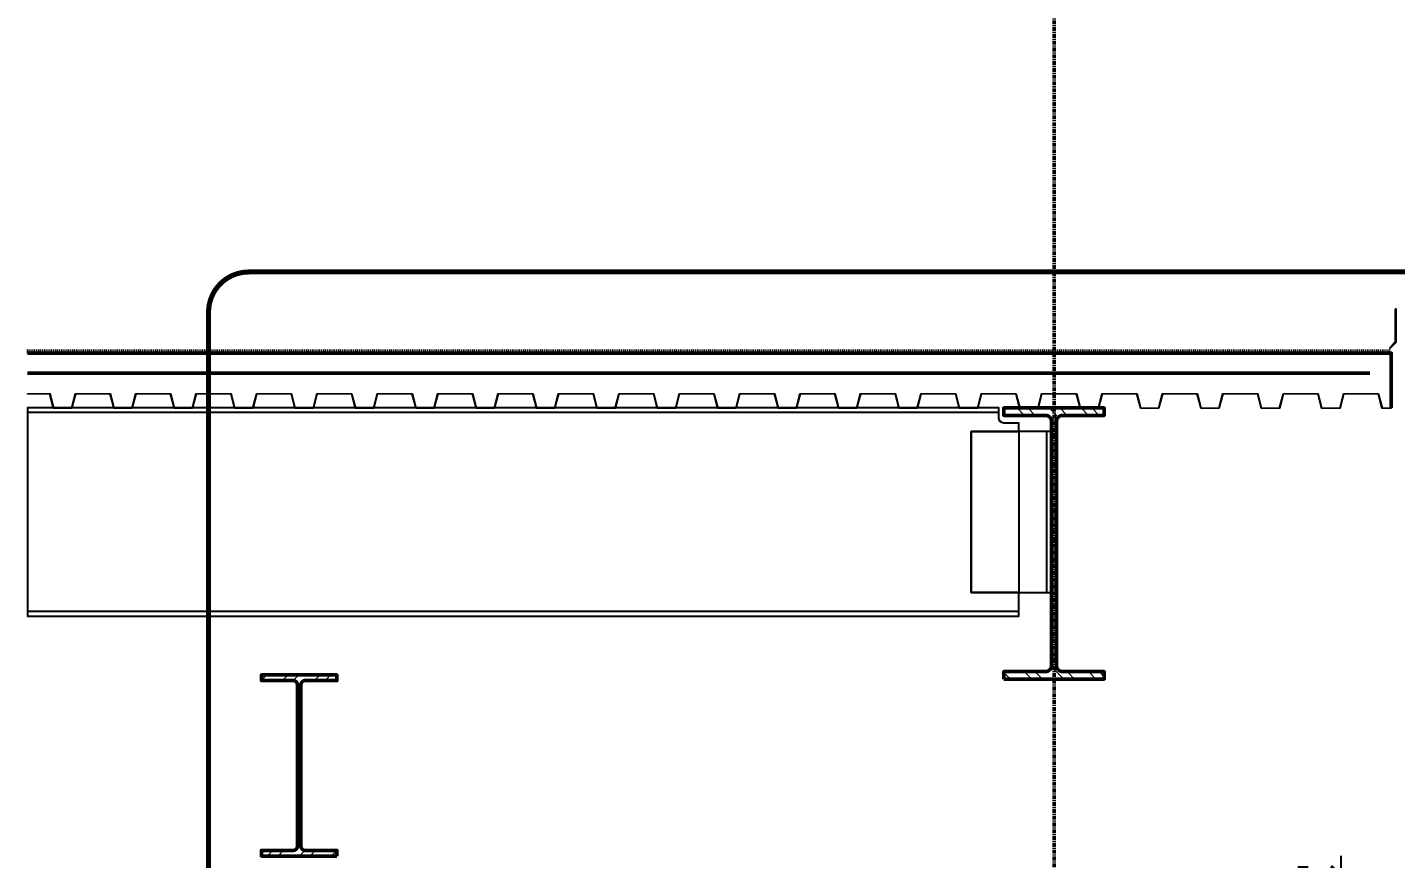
# Model space of a CAD drawing. Header units: inches. Extents: x 3850 to 5846, y -3 to 909.
# Drawn here: x 5604.9 to 5740.9, y 518.8 to 601.3 of the extents above; entities that cross this region are included whole.
import ezdxf

# ---------------------------------------------------------------- set-up
doc = ezdxf.new("R2010")
doc.units = ezdxf.units.IN
doc.header["$LTSCALE"] = 0.5
doc.header["$MEASUREMENT"] = 0
doc.linetypes.add('CENTER2', pattern=[1.125, 0.75, -0.125, 0.125, -0.125])
doc.linetypes.add('HIDDEN2', pattern=[0.1875, 0.125, -0.0625])
doc.layers.get('0').update_dxf_attribs({"lineweight": 18})
doc.layers.get('Defpoints').update_dxf_attribs({"color": 140, "lineweight": 18})
for name, color, linetype, lineweight in [('A-Anno-Dims', 211, 'Continuous', 18), ('A-Detl-Iden', 151, 'Continuous', 25), ('A-Detl-Medm', 31, 'Continuous', 25), ('A-Detl-Patt', 190, 'Continuous', 18), ('A-Detl-Thin', 150, 'Continuous', 18), ('A-Detl-Wide', 213, 'Continuous', 50)]:
    doc.layers.add(name, color=color, linetype=linetype, lineweight=lineweight)
doc.styles.add('Arch-Dim', font='romans.shx', dxfattribs={"width": 0.75})
doc.dimstyles.new('Aec-Arch-I-96', dxfattribs={"dimscale": 96, "dimtxt": 0.09375, "dimasz": 0.0625, "dimexe": 0.0625, "dimexo": 0.0625, "dimgap": 0.03125, "dimtad": 1, "dimdec": 4, "dimzin": 3, "dimdsep": 46, "dimlunit": 4, "dimtxsty": 'Arch-Dim', "dimblk": 'ARCHTICK', "dimcen": 0.09375, "dimazin": 2, "dimtfac": 0.75, "dimtdec": 4, "dimtix": 1, "dimtmove": 2, "dimatfit": 2, "dimfxl": 1, "dimtolj": 1, "dimtzin": 0, "dimarcsym": 0})

# ---------------------------------------------------------------- blocks, each defined once
blk = doc.blocks.new('AecDtl_9650C2')
at = {"layer": 'A-Detl-Thin'}
blk.add_lwpolyline([(0.04, 0.59), (0.6, 0.02, 0.414214), (0.65, 0.02), (0.65, 0.02, 0.397145), (0.65, 0.07), (0.16, 0.62, -0.18372), (0.12, 0.7), (0.12, 3.88, 0.414214), (0, 4), (0, 0.68, 0.198912)], format="xyb", close=True, dxfattribs=at)
blk = doc.blocks.new('*U58')
at = {"layer": 'A-Detl-Patt'}
h = blk.add_hatch(dxfattribs=at)
h.set_pattern_fill('ANSI32', color=256, scale=6, style=0)
h.set_pattern_definition([(45, (0, -13.46), (-1.591, 1.591), []), (45, (1.0607, -13.46), (-1.591, 1.591), [])])
edge = h.paths.add_edge_path()
edge.add_line((4.995, -26.92), (4.995, -26.175))
edge.add_line((4.995, -26.175), (0.845, -26.175))
edge.add_arc((0.845, -25.575), 0.6, 180, 270, ccw=False)
edge.add_line((0.245, -25.575), (0.245, -1.345))
edge.add_arc((0.845, -1.345), 0.6, 90, 180, ccw=False)
edge.add_line((0.845, -0.745), (4.995, -0.745))
edge.add_line((4.995, -0.745), (4.995, 0))
edge.add_line((4.995, 0), (-4.995, 0))
edge.add_line((-4.995, 0), (-4.995, -0.745))
edge.add_line((-4.995, -0.745), (-0.845, -0.745))
edge.add_arc((-0.845, -1.345), 0.6, 0, 90, ccw=False)
edge.add_line((-0.245, -1.345), (-0.245, -25.575))
edge.add_arc((-0.845, -25.575), 0.6, -90, 0, ccw=False)
edge.add_line((-0.845, -26.175), (-4.995, -26.175))
edge.add_line((-4.995, -26.175), (-4.995, -26.92))
edge.add_line((-4.995, -26.92), (4.995, -26.92))
at = {"color": 0, "linetype": 'ByBlock'}
blk.add_lwpolyline([(4.995, -26.92), (4.995, -26.175), (0.845, -26.175, -0.4142136), (0.245, -25.575), (0.245, -1.345, -0.4142136), (0.845, -0.745), (4.995, -0.745), (4.995, 0), (-4.995, 0), (-4.995, -0.745), (-0.845, -0.745, -0.4142136), (-0.245, -1.345), (-0.245, -25.575, -0.4142136), (-0.845, -26.175), (-4.995, -26.175), (-4.995, -26.92)], format="xyb", close=True, dxfattribs=at)
blk = doc.blocks.new('*U71')
at = {"layer": 'A-Detl-Patt'}
h = blk.add_hatch(dxfattribs=at)
h.set_pattern_fill('ANSI32', color=256, scale=6, style=0)
h.set_pattern_definition([(45, (0, -8.995), (-1.591, 1.591), []), (45, (1.0607, -8.995), (-1.591, 1.591), [])])
edge = h.paths.add_edge_path()
edge.add_line((3.7475, -17.99), (3.7475, -17.42))
edge.add_line((3.7475, -17.42), (0.5775, -17.42))
edge.add_arc((0.5775, -17.02), 0.4, 180, 270, ccw=False)
edge.add_line((0.1775, -17.02), (0.1775, -0.97))
edge.add_arc((0.5775, -0.97), 0.4, 90, 180, ccw=False)
edge.add_line((0.5775, -0.57), (3.7475, -0.57))
edge.add_line((3.7475, -0.57), (3.7475, 0))
edge.add_line((3.7475, 0), (-3.7475, 0))
edge.add_line((-3.7475, 0), (-3.7475, -0.57))
edge.add_line((-3.7475, -0.57), (-0.5775, -0.57))
edge.add_arc((-0.5775, -0.97), 0.4, 0, 90, ccw=False)
edge.add_line((-0.1775, -0.97), (-0.1775, -17.02))
edge.add_arc((-0.5775, -17.02), 0.4, -90, 0, ccw=False)
edge.add_line((-0.5775, -17.42), (-3.7475, -17.42))
edge.add_line((-3.7475, -17.42), (-3.7475, -17.99))
edge.add_line((-3.7475, -17.99), (3.7475, -17.99))
at = {"color": 0, "linetype": 'ByBlock'}
blk.add_lwpolyline([(3.7475, -17.99), (3.7475, -17.42), (0.5775, -17.42, -0.41421356), (0.1775, -17.02), (0.1775, -0.97, -0.41421356), (0.5775, -0.57), (3.7475, -0.57), (3.7475, 0), (-3.7475, 0), (-3.7475, -0.57), (-0.5775, -0.57, -0.41421356), (-0.1775, -0.97), (-0.1775, -17.02, -0.41421356), (-0.5775, -17.42), (-3.7475, -17.42), (-3.7475, -17.99)], format="xyb", close=True, dxfattribs=at)
blk = doc.blocks.new('*U72')
at = {"layer": 'A-Detl-Thin'}
blk.add_lwpolyline([(0, 0.06), (0, 0), (0.92, 0), (1.3, 1.44), (4.7, 1.44), (5.08, 0), (6.92, 0), (7.3, 1.44), (10.7, 1.44), (11.08, 0), (12.92, 0), (13.3, 1.44), (16.7, 1.44), (17.08, 0), (18.92, 0), (19.3, 1.44), (22.7, 1.44), (23.08, 0), (24.92, 0), (25.3, 1.44), (28.7, 1.44), (29.08, 0), (30.92, 0), (31.3, 1.44), (34.7, 1.44), (35.08, 0), (36.92, 0), (37.3, 1.44), (40.7, 1.44), (41.08, 0), (42.92, 0), (43.3, 1.44), (46.7, 1.44), (47.08, 0), (48.92, 0), (49.3, 1.44), (52.7, 1.44), (53.08, 0), (54.92, 0), (55.3, 1.44), (58.7, 1.44), (59.08, 0), (60.92, 0), (61.3, 1.44), (64.7, 1.44), (65.08, 0), (66.92, 0), (67.3, 1.44), (70.7, 1.44), (71.08, 0), (72.92, 0), (73.3, 1.44), (76.7, 1.44), (77.08, 0), (78.92, 0), (79.3, 1.44), (82.7, 1.44), (83.08, 0), (84.92, 0), (85.3, 1.44), (88.7, 1.44), (89.08, 0), (90.92, 0), (91.3, 1.44), (94.7, 1.44), (95.08, 0), (96.92, 0), (97.3, 1.44), (100.7, 1.44), (101.08, 0), (102.92, 0), (103.3, 1.44), (106.7, 1.44), (107.08, 0), (108.92, 0), (109.3, 1.44), (112.7, 1.44), (113.08, 0), (114.92, 0), (115.3, 1.44), (118.7, 1.44), (119.08, 0), (120.92, 0), (121.3, 1.44), (124.7, 1.44), (125.08, 0), (126.92, 0), (127.3, 1.44), (130.7, 1.44), (131.08, 0), (132.92, 0), (133.3, 1.44), (135.5, 1.44), (135.5, 1.5), (133.25, 1.5), (132.88, 0.06), (131.12, 0.06), (130.75, 1.5), (127.25, 1.5), (126.88, 0.06), (125.12, 0.06), (124.75, 1.5), (121.25, 1.5), (120.88, 0.06), (119.12, 0.06), (118.75, 1.5), (115.25, 1.5), (114.88, 0.06), (113.12, 0.06), (112.75, 1.5), (109.25, 1.5), (108.88, 0.06), (107.12, 0.06), (106.75, 1.5), (103.25, 1.5), (102.88, 0.06), (101.12, 0.06), (100.75, 1.5), (97.25, 1.5), (96.88, 0.06), (95.12, 0.06), (94.75, 1.5), (91.25, 1.5), (90.88, 0.06), (89.12, 0.06), (88.75, 1.5), (85.25, 1.5), (84.88, 0.06), (83.12, 0.06), (82.75, 1.5), (79.25, 1.5), (78.88, 0.06), (77.12, 0.06), (76.75, 1.5), (73.25, 1.5), (72.88, 0.06), (71.12, 0.06), (70.75, 1.5), (67.25, 1.5), (66.88, 0.06), (65.12, 0.06), (64.75, 1.5), (61.25, 1.5), (60.88, 0.06), (59.12, 0.06), (58.75, 1.5), (55.25, 1.5), (54.88, 0.06), (53.12, 0.06), (52.75, 1.5), (49.25, 1.5), (48.88, 0.06), (47.12, 0.06), (46.75, 1.5), (43.25, 1.5), (42.88, 0.06), (41.12, 0.06), (40.75, 1.5), (37.25, 1.5), (36.88, 0.06), (35.12, 0.06), (34.75, 1.5), (31.25, 1.5), (30.88, 0.06), (29.12, 0.06), (28.75, 1.5), (25.25, 1.5), (24.88, 0.06), (23.12, 0.06), (22.75, 1.5), (19.25, 1.5), (18.88, 0.06), (17.12, 0.06), (16.75, 1.5), (13.25, 1.5), (12.88, 0.06), (11.12, 0.06), (10.75, 1.5), (7.25, 1.5), (6.88, 0.06), (5.12, 0.06), (4.75, 1.5), (1.25, 1.5), (0.88, 0.06), (0, 0.06)], close=True, dxfattribs=at)
at = {"layer": 'A-Detl-Wide'}
blk.add_lwpolyline([(0, 0.06), (0, 5.5), (135.5, 5.5)], dxfattribs=at)
blk = doc.blocks.new('_ArchTick')
at = {"color": 0, "linetype": 'ByBlock', "const_width": 0.15}
blk.add_lwpolyline([(-0.5, -0.5), (0.5, 0.5)], dxfattribs=at)
blk = doc.blocks.new('*D77')
at = {"layer": 'A-Anno-Dims', "color": 0, "lineweight": -2, "transparency": 16777216}
for p, q in [((5735.44, 517.02), (5735.44, 519.02)), ((5738.67, 517.02), (5733.44, 517.02)), ((5735.44, 516), (5735.44, 517.02)), ((5738.94, 516), (5733.44, 516)), ((5735.44, 516), (5735.44, 514))]:
    blk.add_line(p, q, dxfattribs=at)
at = {"layer": 'Defpoints', "color": 0, "transparency": 16777216}
for p in [(5735.44, 517.02), (5740.67, 517.02), (5740.94, 516)]:
    blk.add_point(p, dxfattribs=at)
at = {"layer": 'A-Anno-Dims', "color": 0, "lineweight": -2, "transparency": 16777216, "xscale": 2, "yscale": 2, "zscale": 2}
for p, rotation in [((5735.44, 517.02), 270), ((5735.44, 516), 90)]:
    blk.add_blockref('_ArchTick', p, dxfattribs=dict(at, rotation=rotation))
at = {"layer": 'A-Anno-Dims', "color": 0, "transparency": 16777216, "insert": (5732.65, 516.51), "char_height": 3, "attachment_point": 5, "rotation": 90, "style": 'Arch-Dim'}
blk.add_mtext('\\A1;1"', dxfattribs=at)
blk = doc.blocks.new('*D238')
at = {"layer": 'A-Anno-Dims', "color": 0, "lineweight": -2, "transparency": 16777216}
for p, q in [((5748.92, 569), (5796.92, 569)), ((5794.92, 409), (5794.92, 569)), ((5636.92, 409), (5796.92, 409))]:
    blk.add_line(p, q, dxfattribs=at)
at = {"layer": 'Defpoints', "color": 0, "transparency": 16777216}
for p in [(5746.92, 569), (5794.92, 569), (5634.92, 409)]:
    blk.add_point(p, dxfattribs=at)
at = {"layer": 'A-Anno-Dims', "color": 0, "lineweight": -2, "transparency": 16777216, "xscale": 2, "yscale": 2, "zscale": 2}
for p, rotation in [((5794.92, 569), 90), ((5794.92, 409), 270)]:
    blk.add_blockref('_ArchTick', p, dxfattribs=dict(at, rotation=rotation))
at = {"layer": 'A-Anno-Dims', "color": 0, "transparency": 16777216, "insert": (5792.13, 489), "char_height": 3, "attachment_point": 5, "rotation": 90, "style": 'Arch-Dim'}
blk.add_mtext('\\A1;13\'-4"', dxfattribs=at)
blk = doc.blocks.new('*D253')
at = {"layer": 'A-Detl-Wide', "color": 0, "lineweight": -2, "transparency": 16777216}
for p, q in [((5748.92, 575), (5784.92, 575)), ((5782.92, 575), (5782.92, 569)), ((5742.42, 569), (5784.92, 569))]:
    blk.add_line(p, q, dxfattribs=at)
at = {"layer": 'Defpoints', "color": 0, "transparency": 16777216}
for p in [(5746.92, 575), (5740.42, 569), (5782.92, 569)]:
    blk.add_point(p, dxfattribs=at)
at = {"layer": 'A-Detl-Wide', "color": 0, "lineweight": -2, "transparency": 16777216, "xscale": 2, "yscale": 2, "zscale": 2}
for p, rotation in [((5782.92, 575), 90), ((5782.92, 569), 270)]:
    blk.add_blockref('_ArchTick', p, dxfattribs=dict(at, rotation=rotation))
at = {"layer": 'A-Detl-Wide', "color": 0, "transparency": 16777216, "insert": (5780.13, 572), "char_height": 3, "attachment_point": 5, "rotation": 90, "style": 'Arch-Dim'}
blk.add_mtext('\\A1;6"', dxfattribs=at)
blk = doc.blocks.new('*D254')
at = {"layer": 'A-Detl-Wide', "color": 0, "lineweight": -2, "transparency": 16777216}
for p, q in [((5742.42, 569), (5784.92, 569)), ((5782.92, 569), (5782.92, 563)), ((5748.92, 563), (5784.92, 563))]:
    blk.add_line(p, q, dxfattribs=at)
at = {"layer": 'Defpoints', "color": 0, "transparency": 16777216}
for p in [(5740.42, 569), (5746.92, 563), (5782.92, 563)]:
    blk.add_point(p, dxfattribs=at)
at = {"layer": 'A-Detl-Wide', "color": 0, "lineweight": -2, "transparency": 16777216, "xscale": 2, "yscale": 2, "zscale": 2}
for p, rotation in [((5782.92, 569), 90), ((5782.92, 563), 270)]:
    blk.add_blockref('_ArchTick', p, dxfattribs=dict(at, rotation=rotation))
at = {"layer": 'A-Detl-Wide', "color": 0, "transparency": 16777216, "insert": (5780.13, 566), "char_height": 3, "attachment_point": 5, "rotation": 90, "style": 'Arch-Dim'}
blk.add_mtext('\\A1;6"', dxfattribs=at)

msp = doc.modelspace()

# ---------------------------------------------------------------- hatches: boundary and pattern name
at = {"layer": 'A-Detl-Thin'}
h = msp.add_hatch(dxfattribs=at)
h.set_pattern_fill('LINE', color=256, scale=1.5, angle=90, style=0)
h.set_pattern_definition([(90, (5574.91991, 568.94018), (-0.1875, 1e-17), [])])
h.paths.add_polyline_path([(5740.41905, 568.94018), (5740.41905, 569.31518), (5604.91928, 569.31518), (5604.91928, 568.94018)], flags=0)

# ---------------------------------------------------------------- linework, layer by layer
at = {"layer": 'A-Detl-Iden', "linetype": 'HIDDEN2', "const_width": 0.5, "flags": 128}
msp.add_lwpolyline([(5622.91919, 512.00268, 0.414213562), (5626.91919, 508.00268), (5748.91991, 508.00268, 0.414213562), (5752.91991, 512.00268), (5752.91991, 572.99998, 0.414213562), (5748.91991, 576.99998), (5626.91919, 576.99998, 0.414213562), (5622.91919, 572.99998)], format="xyb", close=True, dxfattribs=at)
at = {"layer": 'A-Detl-Medm'}
for p, q in [((5701.42482, 563.04995), (5604.91924, 563.0499)), ((5703.42482, 561.16995), (5703.42482, 545.16995)), ((5706.17482, 561.16995), (5706.17482, 545.16995)), ((5703.42482, 543.28995), (5604.91924, 543.2899))]:
    msp.add_line(p, q, dxfattribs=at)
msp.add_lwpolyline([(5701.42482, 542.83995), (5703.42482, 542.83995), (5703.42482, 545.16995), (5698.67482, 545.16995), (5698.67482, 561.16995), (5703.42482, 561.16995), (5703.42482, 561.99995), (5701.92482, 561.99995, -0.414213562), (5701.42482, 562.49995), (5701.42482, 563.49995), (5604.91924, 563.4999), (5604.91924, 542.8399), (5701.42482, 542.83995)], format="xyb", close=True, dxfattribs=at)
msp.add_lwpolyline([(5698.67482, 561.16995), (5698.67482, 545.16995), (5706.67482, 545.16995), (5706.67482, 561.16995)], close=True, dxfattribs=at)
at = {"layer": 'A-Detl-Wide', "linetype": 'CENTER2'}
msp.add_line((5706.91982, 504.40631), (5706.91982, 822.41196), dxfattribs=at)
at = {"layer": 'A-Detl-Wide'}
for points in [[(5604.91928, 568.94018), (5740.41905, 568.94018)], [(5738.27831, 566.94018), (5604.91928, 566.94018)]]:
    msp.add_lwpolyline(points, dxfattribs=at)

# ---------------------------------------------------------------- block references
at = {"layer": 'A-Detl-Medm', "xscale": -1}
msp.add_blockref('AecDtl_9650C2', (5740.91905, 569.37498), dxfattribs=at)
at = {"layer": 'A-Detl-Wide', "xscale": -1}
for name, p in [('*U72', (5740.41905, 563.44018)), ('*U58', (5706.91982, 563.49995))]:
    msp.add_blockref(name, p, dxfattribs=at)
at = {"layer": 'A-Detl-Wide'}
msp.add_blockref('*U71', (5631.91937, 536.99268), dxfattribs=at)

# ---------------------------------------------------------------- dimensions: what is measured, and where the dimension line sits
at = {"layer": 'A-Anno-Dims'}
for base, p1, p2, picture, middle in [((5794.92031, 569.00438), (5634.91997, 409.00428), (5746.91997, 569.00438), '*D238', (5792.13459, 489.00433)), ((5735.43705, 517.01822), (5740.93788, 516.00268), (5740.66888, 517.01822), '*D77', (5732.65133, 516.51045))]:
    dim = msp.add_linear_dim(base=base, p1=p1, p2=p2, angle=90, dimstyle='Aec-Arch-I-96', override={"dimscale": 32}, dxfattribs=at)
    dim.commit()
    dim.dimension.update_dxf_attribs({"geometry": picture, "text_midpoint": middle})
at = {"layer": 'A-Detl-Wide'}
for base, p1, p2, picture, middle in [((5782.92008, 569.00268), (5746.91986, 574.99998), (5740.41901, 569.00268), '*D253', (5780.13437, 572.00133)), ((5782.92008, 562.99998), (5740.41901, 569.00268), (5746.91986, 562.99998), '*D254', (5780.13437, 566.00133))]:
    dim = msp.add_linear_dim(base=base, p1=p1, p2=p2, angle=90, dimstyle='Aec-Arch-I-96', override={"dimscale": 32}, dxfattribs=at)
    dim.commit()
    dim.dimension.update_dxf_attribs({"geometry": picture, "text_midpoint": middle})

doc.saveas('drawing.dxf')
